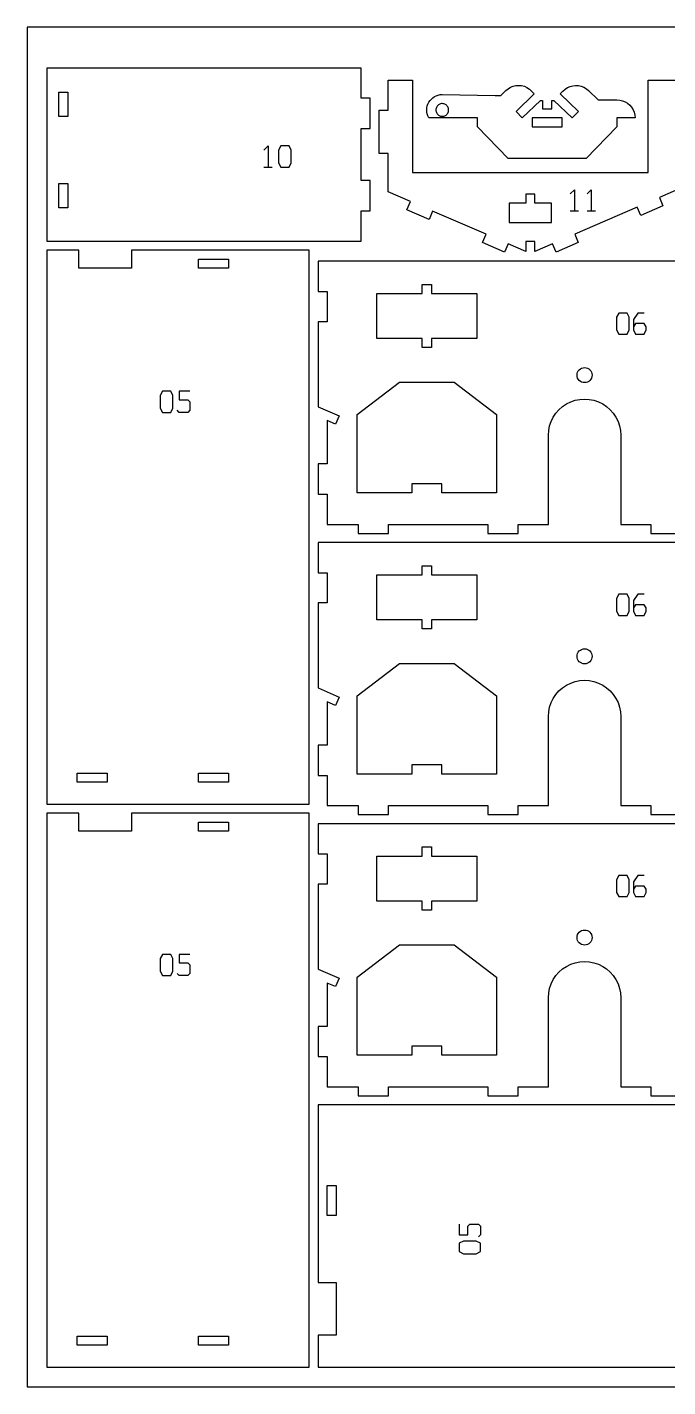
# Model space of a CAD drawing. Header units: millimetres. Extents: x 0 to 450, y 0 to 450.
# Drawn here: x 0 to 212, y 0 to 450 of the extents above; entities that cross this region are included whole.
import ezdxf

# ---------------------------------------------------------------- set-up
doc = ezdxf.new("R2010")
doc.units = ezdxf.units.MM
for name, color, linetype in [('CUT', 1, 'Continuous'), ('ENGRAVE', 5, 'Continuous'), ('SHEET', 8, 'Continuous')]:
    doc.layers.add(name, color=color, linetype=linetype)

msp = doc.modelspace()

# ---------------------------------------------------------------- linework, layer by layer
at = {"layer": 'CUT'}
for p, q in [((6.5, 436.47), (6.5, 379.22)), ((110.5, 436.47), (6.5, 436.47)), ((110.5, 426.46), (110.5, 436.47)), ((119.51, 422.5), (119.51, 432.5)), ((119.51, 432.5), (127.48, 432.5)), ((127.48, 432.5), (127.48, 401.92)), ((205.47, 401.92), (205.47, 432.5)), ((205.47, 432.5), (216.56, 432.5)), ((10.45, 420.46), (10.45, 428.47)), ((10.45, 428.47), (13.45, 428.47)), ((13.45, 428.47), (13.45, 420.46)), ((135.41, 427.32), (136.05, 427.54)), ((136.05, 427.54), (136.7, 427.67)), ((136.7, 427.67), (137.37, 427.71)), ((137.37, 427.71), (154.92, 427.44)), ((156.77, 427.44), (158.42, 429.03)), ((158.42, 429.03), (159.14, 429.63)), ((159.14, 429.63), (159.95, 430.11)), ((159.95, 430.11), (160.83, 430.45)), ((160.83, 430.45), (161.75, 430.66)), ((161.75, 430.66), (162.69, 430.71)), ((167.81, 427.95), (161.79, 422.14)), ((162.69, 430.71), (163.63, 430.68)), ((163.63, 430.68), (164.54, 430.43)), ((164.54, 430.43), (165.4, 430.01)), ((165.4, 430.01), (166.2, 429.51)), ((166.2, 429.51), (166.9, 428.88)), ((166.9, 428.88), (167.81, 427.95)), ((176.4, 427.95), (177.31, 428.88)), ((182.42, 422.14), (176.4, 427.95)), ((177.31, 428.88), (178.01, 429.51)), ((178.01, 429.51), (178.81, 430.01)), ((178.81, 430.01), (179.67, 430.39)), ((179.67, 430.39), (180.58, 430.62)), ((180.58, 430.62), (181.52, 430.71)), ((181.52, 430.71), (182.46, 430.71)), ((182.46, 430.71), (183.38, 430.45)), ((183.38, 430.45), (184.26, 430.11)), ((184.26, 430.11), (185.07, 429.63)), ((185.07, 429.63), (185.79, 429.03)), ((185.79, 429.03), (188.95, 425.98)), ((113.51, 426.46), (110.5, 426.46)), ((113.51, 416.46), (113.51, 426.46)), ((132.26, 422.6), (132.3, 423.27)), ((132.3, 423.27), (132.43, 423.92)), ((132.43, 423.92), (132.65, 424.55)), ((132.65, 424.55), (132.94, 425.15)), ((132.94, 425.15), (133.32, 425.71)), ((133.32, 425.71), (133.76, 426.21)), ((133.76, 426.21), (134.26, 426.65)), ((134.26, 426.65), (134.82, 427.03)), ((134.82, 427.03), (135.41, 427.32)), ((135.34, 423.14), (135.28, 422.87)), ((135.43, 423.4), (135.34, 423.14)), ((135.55, 423.65), (135.43, 423.4)), ((135.7, 423.88), (135.55, 423.65)), ((135.88, 424.09), (135.7, 423.88)), ((136.09, 424.27), (135.88, 424.09)), ((136.32, 424.42), (136.09, 424.27)), ((136.57, 424.54), (136.32, 424.42)), ((136.83, 424.63), (136.57, 424.54)), ((137.1, 424.7), (136.83, 424.63)), ((137.37, 424.7), (137.1, 424.7)), ((137.64, 424.68), (137.37, 424.7)), ((137.91, 424.63), (137.64, 424.68)), ((138.18, 424.54), (137.91, 424.63)), ((138.42, 424.42), (138.18, 424.54)), ((138.65, 424.27), (138.42, 424.42)), ((138.86, 424.09), (138.65, 424.27)), ((139.04, 423.88), (138.86, 424.09)), ((139.19, 423.65), (139.04, 423.88)), ((139.31, 423.4), (139.19, 423.65)), ((139.4, 423.14), (139.31, 423.4)), ((139.46, 422.87), (139.4, 423.14)), ((154.92, 427.44), (156.77, 427.44)), ((163.87, 419.98), (169.89, 425.79)), ((169.89, 425.79), (170.6, 425.79)), ((170.6, 425.79), (170.6, 422.98)), ((173.61, 422.98), (173.61, 425.79)), ((173.61, 425.79), (174.32, 425.79)), ((174.32, 425.79), (180.34, 419.98)), ((188.95, 425.98), (195.17, 425.98)), ((195.17, 425.98), (196.1, 425.9)), ((196.1, 425.9), (197.02, 425.68)), ((197.02, 425.68), (197.89, 425.32)), ((197.89, 425.32), (198.69, 424.83)), ((198.69, 424.83), (199.41, 424.22)), ((199.41, 424.22), (200.02, 423.5)), ((200.02, 423.5), (200.51, 422.7)), ((13.45, 420.46), (10.45, 420.46)), ((116.51, 408.15), (116.51, 422.5)), ((116.51, 422.5), (119.51, 422.5)), ((132.3, 421.93), (132.26, 422.6)), ((132.43, 421.28), (132.3, 421.93)), ((132.65, 420.64), (132.43, 421.28)), ((132.94, 419.98), (132.65, 420.64)), ((132.99, 419.98), (132.94, 419.98)), ((149.05, 419.98), (132.99, 419.98)), ((135.28, 422.87), (135.27, 422.6)), ((135.27, 422.6), (135.28, 422.32)), ((135.28, 422.32), (135.34, 422.05)), ((135.34, 422.05), (135.43, 421.79)), ((135.43, 421.79), (135.55, 421.55)), ((135.55, 421.55), (135.7, 421.32)), ((135.7, 421.32), (135.88, 421.11)), ((135.88, 421.11), (136.09, 420.93)), ((136.09, 420.93), (136.32, 420.78)), ((136.32, 420.78), (136.57, 420.66)), ((136.57, 420.66), (136.83, 420.57)), ((136.83, 420.57), (137.1, 420.51)), ((137.1, 420.51), (137.37, 420.5)), ((137.37, 420.5), (137.64, 420.5)), ((137.64, 420.5), (137.91, 420.55)), ((137.91, 420.55), (138.18, 420.66)), ((138.18, 420.66), (138.42, 420.78)), ((138.42, 420.78), (138.65, 420.93)), ((138.65, 420.93), (138.86, 421.11)), ((138.86, 421.11), (139.04, 421.32)), ((139.04, 421.32), (139.19, 421.55)), ((139.19, 421.55), (139.31, 421.79)), ((139.31, 421.79), (139.4, 422.05)), ((139.4, 422.05), (139.46, 422.32)), ((139.47, 422.6), (139.46, 422.87)), ((139.46, 422.32), (139.47, 422.6)), ((149.05, 416.98), (149.05, 419.98)), ((161.79, 422.14), (163.87, 419.98)), ((167.1, 419.98), (167.1, 416.98)), ((177.11, 419.98), (167.1, 419.98)), ((170.6, 422.98), (173.61, 422.98)), ((177.11, 416.98), (177.11, 419.98)), ((180.34, 419.98), (182.42, 422.14)), ((195.17, 419.98), (195.17, 416.98)), ((201.17, 419.98), (195.17, 419.98)), ((200.51, 422.7), (200.87, 421.83)), ((200.87, 421.83), (201.09, 420.92)), ((201.09, 420.92), (201.17, 419.98)), ((110.5, 399.22), (110.5, 416.46)), ((110.5, 416.46), (113.51, 416.46)), ((159.16, 406.5), (149.05, 416.98)), ((167.1, 416.98), (177.11, 416.98)), ((195.17, 416.98), (185.05, 406.5)), ((119.51, 408.15), (116.51, 408.15)), ((119.51, 395.53), (119.51, 408.15)), ((185.05, 406.5), (159.16, 406.5)), ((127.48, 401.92), (205.47, 401.92)), ((10.45, 390.22), (10.45, 398.22)), ((10.45, 398.22), (13.45, 398.22)), ((13.45, 398.22), (13.45, 390.22)), ((113.51, 399.22), (110.5, 399.22)), ((113.51, 389.22), (113.51, 399.22)), ((216.56, 396.84), (209.22, 393.65)), ((126.84, 392.34), (119.51, 395.53)), ((125.65, 389.59), (126.84, 392.34)), ((159.53, 391.78), (159.53, 385.35)), ((165.03, 391.78), (159.53, 391.78)), ((165.03, 394.78), (165.03, 391.78)), ((168.03, 394.78), (165.03, 394.78)), ((168.03, 391.78), (168.03, 394.78)), ((173.53, 391.78), (168.03, 391.78)), ((173.53, 385.35), (173.53, 391.78)), ((209.22, 393.65), (210.42, 390.9)), ((13.45, 390.22), (10.45, 390.22)), ((110.5, 379.22), (110.5, 389.22)), ((110.5, 389.22), (113.51, 389.22)), ((132.99, 386.4), (125.65, 389.59)), ((134.18, 389.15), (132.99, 386.4)), ((151.86, 381.47), (134.18, 389.15)), ((201.88, 390.46), (181.21, 381.47)), ((203.08, 387.71), (201.88, 390.46)), ((210.42, 390.9), (203.08, 387.71)), ((159.53, 385.35), (173.53, 385.35)), ((6.5, 379.22), (110.5, 379.22)), ((150.66, 378.72), (151.86, 381.47)), ((158, 375.53), (150.66, 378.72)), ((159.19, 378.28), (158, 375.53)), ((165.03, 375.74), (159.19, 378.28)), ((165.03, 379.09), (165.03, 375.74)), ((168.03, 379.09), (165.03, 379.09)), ((168.03, 375.74), (168.03, 379.09)), ((173.87, 378.28), (168.03, 375.74)), ((175.07, 375.53), (173.87, 378.28)), ((182.4, 378.72), (175.07, 375.53)), ((181.21, 381.47), (182.4, 378.72)), ((6.5, 376.22), (6.5, 192.86)), ((17.08, 376.22), (6.5, 376.22)), ((17.08, 370.22), (17.08, 376.22)), ((34.57, 376.22), (34.57, 370.22)), ((93.29, 376.22), (34.57, 376.22)), ((93.29, 192.86), (93.29, 376.22)), ((34.57, 370.22), (17.08, 370.22)), ((56.67, 370.22), (56.67, 373.22)), ((56.67, 373.22), (66.67, 373.22)), ((66.67, 370.22), (56.67, 370.22)), ((66.67, 373.22), (66.67, 370.22)), ((96.29, 372.53), (96.29, 362.53)), ((269.41, 372.53), (96.29, 372.53)), ((130.77, 361.82), (130.77, 364.82)), ((130.77, 364.82), (133.77, 364.82)), ((133.77, 364.82), (133.77, 361.82)), ((96.29, 362.53), (99.29, 362.53)), ((99.29, 362.53), (99.29, 352.52)), ((115.77, 346.95), (115.77, 361.82)), ((115.77, 361.82), (130.77, 361.82)), ((133.77, 361.82), (148.77, 361.82)), ((148.77, 361.82), (148.77, 346.95)), ((96.29, 352.52), (96.29, 324.39)), ((99.29, 352.52), (96.29, 352.52)), ((130.77, 346.95), (115.77, 346.95)), ((130.77, 343.95), (130.77, 346.95)), ((133.77, 346.95), (133.77, 343.95)), ((148.77, 346.95), (133.77, 346.95)), ((133.77, 343.95), (130.77, 343.95)), ((109.21, 321.79), (123.25, 332.47)), ((123.25, 332.47), (141.28, 332.47)), ((141.28, 332.47), (155.33, 321.79)), ((96.29, 324.39), (103.26, 321.35)), ((176.01, 323.41), (177.19, 324.44)), ((177.19, 324.44), (178.49, 325.31)), ((178.49, 325.31), (179.9, 326.01)), ((179.9, 326.01), (181.38, 326.51)), ((181.38, 326.51), (182.92, 326.82)), ((182.92, 326.82), (184.48, 326.92)), ((184.48, 326.92), (186.04, 326.82)), ((186.04, 326.82), (187.58, 326.51)), ((187.58, 326.51), (189.06, 326.01)), ((189.06, 326.01), (190.47, 325.31)), ((190.47, 325.31), (191.77, 324.44)), ((191.77, 324.44), (192.95, 323.41)), ((99.29, 319.81), (99.29, 305.45)), ((102.07, 318.6), (99.29, 319.81)), ((103.26, 321.35), (102.07, 318.6)), ((109.21, 295.9), (109.21, 321.79)), ((155.33, 321.79), (155.33, 295.9)), ((172.91, 318.04), (173.42, 319.53)), ((173.42, 319.53), (174.11, 320.93)), ((174.11, 320.93), (174.98, 322.23)), ((174.98, 322.23), (176.01, 323.41)), ((192.95, 323.41), (193.98, 322.23)), ((193.98, 322.23), (194.85, 320.93)), ((194.85, 320.93), (195.54, 319.53)), ((195.54, 319.53), (196.05, 318.04)), ((172.5, 314.94), (172.61, 316.51)), ((172.61, 316.51), (172.91, 318.04)), ((196.05, 318.04), (196.35, 316.51)), ((196.35, 316.51), (196.46, 314.94)), ((172.5, 285.45), (172.5, 314.94)), ((196.46, 314.94), (196.46, 285.45)), ((96.29, 305.45), (96.29, 295.45)), ((99.29, 305.45), (96.29, 305.45)), ((127.27, 298.9), (127.27, 295.9)), ((137.27, 298.9), (127.27, 298.9)), ((137.27, 295.9), (137.27, 298.9)), ((96.29, 295.45), (99.29, 295.45)), ((99.29, 295.45), (99.29, 285.45)), ((127.27, 295.9), (109.21, 295.9)), ((155.33, 295.9), (137.27, 295.9)), ((99.29, 285.45), (109.55, 285.45)), ((109.55, 285.45), (109.55, 282.45)), ((119.56, 282.45), (119.56, 285.45)), ((119.56, 285.45), (152.5, 285.45)), ((152.5, 285.45), (152.5, 282.45)), ((162.5, 282.45), (162.5, 285.45)), ((162.5, 285.45), (172.5, 285.45)), ((196.46, 285.45), (206.46, 285.45)), ((206.46, 285.45), (206.46, 282.45)), ((96.29, 279.45), (96.29, 269.45)), ((269.41, 279.45), (96.29, 279.45)), ((109.55, 282.45), (119.56, 282.45)), ((152.5, 282.45), (162.5, 282.45)), ((206.46, 282.45), (216.46, 282.45)), ((130.77, 268.74), (130.77, 271.75)), ((130.77, 271.75), (133.77, 271.75)), ((133.77, 271.75), (133.77, 268.74)), ((96.29, 269.45), (99.29, 269.45)), ((99.29, 269.45), (99.29, 259.44)), ((115.77, 253.87), (115.77, 268.74)), ((115.77, 268.74), (130.77, 268.74)), ((133.77, 268.74), (148.77, 268.74)), ((148.77, 268.74), (148.77, 253.87)), ((96.29, 259.44), (96.29, 231.31)), ((99.29, 259.44), (96.29, 259.44)), ((130.77, 253.87), (115.77, 253.87)), ((130.77, 250.87), (130.77, 253.87)), ((133.77, 253.87), (133.77, 250.87)), ((148.77, 253.87), (133.77, 253.87)), ((133.77, 250.87), (130.77, 250.87)), ((109.21, 228.71), (123.25, 239.39)), ((123.25, 239.39), (141.28, 239.39)), ((141.28, 239.39), (155.33, 228.71)), ((96.29, 231.31), (103.26, 228.28)), ((174.98, 229.15), (176.01, 230.33)), ((176.01, 230.33), (177.19, 231.36)), ((177.19, 231.36), (178.49, 232.23)), ((178.49, 232.23), (179.9, 232.93)), ((179.9, 232.93), (181.38, 233.43)), ((181.38, 233.43), (182.92, 233.74)), ((182.92, 233.74), (184.48, 233.84)), ((184.48, 233.84), (186.04, 233.74)), ((186.04, 233.74), (187.58, 233.43)), ((187.58, 233.43), (189.06, 232.93)), ((189.06, 232.93), (190.47, 232.23)), ((190.47, 232.23), (191.77, 231.36)), ((191.77, 231.36), (192.95, 230.33)), ((192.95, 230.33), (193.98, 229.15)), ((99.29, 226.73), (99.29, 212.37)), ((102.07, 225.52), (99.29, 226.73)), ((103.26, 228.28), (102.07, 225.52)), ((109.21, 202.82), (109.21, 228.71)), ((155.33, 228.71), (155.33, 202.82)), ((172.91, 224.96), (173.42, 226.45)), ((173.42, 226.45), (174.11, 227.85)), ((174.11, 227.85), (174.98, 229.15)), ((193.98, 229.15), (194.85, 227.85)), ((194.85, 227.85), (195.54, 226.45)), ((195.54, 226.45), (196.05, 224.96)), ((172.5, 221.86), (172.61, 223.43)), ((172.5, 192.37), (172.5, 221.86)), ((172.61, 223.43), (172.91, 224.96)), ((196.05, 224.96), (196.35, 223.43)), ((196.35, 223.43), (196.46, 221.86)), ((196.46, 221.86), (196.46, 192.37)), ((96.29, 212.37), (96.29, 202.37)), ((99.29, 212.37), (96.29, 212.37)), ((16.52, 200.1), (16.52, 203.1)), ((16.52, 203.1), (26.52, 203.1)), ((26.52, 203.1), (26.52, 200.1)), ((56.67, 200.1), (56.67, 203.1)), ((56.67, 203.1), (66.67, 203.1)), ((66.67, 203.1), (66.67, 200.1)), ((127.27, 202.82), (109.21, 202.82)), ((127.27, 205.82), (127.27, 202.82)), ((137.27, 205.82), (127.27, 205.82)), ((137.27, 202.82), (137.27, 205.82)), ((155.33, 202.82), (137.27, 202.82)), ((26.52, 200.1), (16.52, 200.1)), ((66.67, 200.1), (56.67, 200.1)), ((96.29, 202.37), (99.29, 202.37)), ((99.29, 202.37), (99.29, 192.37)), ((6.5, 192.86), (93.29, 192.86)), ((6.5, 189.86), (6.5, 6.5)), ((17.08, 189.86), (6.5, 189.86)), ((17.08, 183.86), (17.08, 189.86)), ((34.57, 189.86), (34.57, 183.86)), ((93.29, 189.86), (34.57, 189.86)), ((93.29, 6.5), (93.29, 189.86)), ((99.29, 192.37), (109.55, 192.37)), ((109.55, 192.37), (109.55, 189.37)), ((109.55, 189.37), (119.56, 189.37)), ((119.56, 189.37), (119.56, 192.37)), ((119.56, 192.37), (152.5, 192.37)), ((152.5, 192.37), (152.5, 189.37)), ((152.5, 189.37), (162.5, 189.37)), ((162.5, 189.37), (162.5, 192.37)), ((162.5, 192.37), (172.5, 192.37)), ((196.46, 192.37), (206.46, 192.37)), ((206.46, 192.37), (206.46, 189.37)), ((206.46, 189.37), (216.46, 189.37)), ((56.67, 183.86), (56.67, 186.86)), ((56.67, 186.86), (66.67, 186.86)), ((66.67, 186.86), (66.67, 183.86)), ((96.29, 186.37), (96.29, 176.37)), ((269.41, 186.37), (96.29, 186.37)), ((34.57, 183.86), (17.08, 183.86)), ((66.67, 183.86), (56.67, 183.86)), ((96.29, 176.37), (99.29, 176.37)), ((99.29, 176.37), (99.29, 166.37)), ((115.77, 160.79), (115.77, 175.67)), ((115.77, 175.67), (130.77, 175.67)), ((130.77, 175.67), (130.77, 178.67)), ((130.77, 178.67), (133.77, 178.67)), ((133.77, 178.67), (133.77, 175.67)), ((133.77, 175.67), (148.77, 175.67)), ((148.77, 175.67), (148.77, 160.79)), ((96.29, 166.37), (96.29, 138.23)), ((99.29, 166.37), (96.29, 166.37)), ((130.77, 160.79), (115.77, 160.79)), ((130.77, 157.79), (130.77, 160.79)), ((133.77, 157.79), (130.77, 157.79)), ((133.77, 160.79), (133.77, 157.79)), ((148.77, 160.79), (133.77, 160.79)), ((109.21, 135.63), (123.25, 146.31)), ((123.25, 146.31), (141.28, 146.31)), ((141.28, 146.31), (155.33, 135.63)), ((178.49, 139.16), (179.9, 139.85)), ((179.9, 139.85), (181.38, 140.35)), ((181.38, 140.35), (182.92, 140.66)), ((182.92, 140.66), (184.48, 140.76)), ((184.48, 140.76), (186.04, 140.66)), ((186.04, 140.66), (187.58, 140.35)), ((187.58, 140.35), (189.06, 139.85)), ((189.06, 139.85), (190.47, 139.16)), ((96.29, 138.23), (103.26, 135.2)), ((103.26, 135.2), (102.07, 132.45)), ((109.21, 109.74), (109.21, 135.63)), ((155.33, 135.63), (155.33, 109.74)), ((174.11, 134.77), (174.98, 136.08)), ((174.98, 136.08), (176.01, 137.25)), ((176.01, 137.25), (177.19, 138.29)), ((177.19, 138.29), (178.49, 139.16)), ((190.47, 139.16), (191.77, 138.29)), ((191.77, 138.29), (192.95, 137.25)), ((192.95, 137.25), (193.98, 136.08)), ((193.98, 136.08), (194.85, 134.77)), ((99.29, 133.65), (99.29, 119.3)), ((102.07, 132.45), (99.29, 133.65)), ((172.61, 130.35), (172.91, 131.88)), ((172.91, 131.88), (173.42, 133.37)), ((173.42, 133.37), (174.11, 134.77)), ((194.85, 134.77), (195.54, 133.37)), ((195.54, 133.37), (196.05, 131.88)), ((196.05, 131.88), (196.35, 130.35)), ((172.5, 128.79), (172.61, 130.35)), ((172.5, 99.29), (172.5, 128.79)), ((196.35, 130.35), (196.46, 128.79)), ((196.46, 128.79), (196.46, 99.29)), ((96.29, 119.3), (96.29, 109.29)), ((99.29, 119.3), (96.29, 119.3)), ((127.27, 112.75), (127.27, 109.74)), ((137.27, 112.75), (127.27, 112.75)), ((137.27, 109.74), (137.27, 112.75)), ((96.29, 109.29), (99.29, 109.29)), ((99.29, 109.29), (99.29, 99.29)), ((127.27, 109.74), (109.21, 109.74)), ((155.33, 109.74), (137.27, 109.74)), ((99.29, 99.29), (109.55, 99.29)), ((109.55, 99.29), (109.55, 96.29)), ((119.56, 96.29), (119.56, 99.29)), ((119.56, 99.29), (152.5, 99.29)), ((152.5, 99.29), (152.5, 96.29)), ((162.5, 96.29), (162.5, 99.29)), ((162.5, 99.29), (172.5, 99.29)), ((196.46, 99.29), (206.46, 99.29)), ((206.46, 99.29), (206.46, 96.29)), ((109.55, 96.29), (119.56, 96.29)), ((152.5, 96.29), (162.5, 96.29)), ((206.46, 96.29), (216.46, 96.29)), ((279.65, 93.29), (96.29, 93.29)), ((96.29, 93.29), (96.29, 34.57)), ((99.29, 66.67), (102.29, 66.67)), ((99.29, 56.67), (99.29, 66.67)), ((102.29, 66.67), (102.29, 56.67)), ((102.29, 56.67), (99.29, 56.67)), ((96.29, 34.57), (102.29, 34.57)), ((102.29, 34.57), (102.29, 17.08)), ((16.52, 13.74), (16.52, 16.74)), ((16.52, 16.74), (26.52, 16.74)), ((26.52, 13.74), (16.52, 13.74)), ((26.52, 16.74), (26.52, 13.74)), ((56.67, 13.74), (56.67, 16.74)), ((56.67, 16.74), (66.67, 16.74)), ((66.67, 13.74), (56.67, 13.74)), ((66.67, 16.74), (66.67, 13.74)), ((102.29, 17.08), (96.29, 17.08)), ((96.29, 17.08), (96.29, 6.5)), ((6.5, 6.5), (93.29, 6.5)), ((96.29, 6.5), (279.65, 6.5))]:
    msp.add_line(p, q, dxfattribs=at)
for centre in [(184.48, 334.85), (184.48, 241.77), (184.48, 148.69)]:
    msp.add_circle(centre, 2.5, dxfattribs=at)
at = {"layer": 'ENGRAVE'}
for p, q in [((78.3, 409.32), (79.7, 410.72)), ((79.7, 410.72), (79.7, 403.72)), ((83.9, 410.72), (83.2, 409.32)), ((86.7, 410.72), (83.9, 410.72)), ((87.4, 409.32), (86.7, 410.72)), ((83.2, 409.32), (83.2, 405.12)), ((83.2, 405.12), (83.9, 403.72)), ((86.7, 403.72), (87.4, 405.12)), ((87.4, 405.12), (87.4, 409.32)), ((78.3, 403.72), (81.1, 403.72)), ((83.9, 403.72), (86.7, 403.72)), ((179.71, 394.82), (181.11, 396.22)), ((181.11, 396.22), (181.11, 389.22)), ((185.31, 394.82), (186.71, 396.22)), ((186.71, 396.22), (186.71, 389.22)), ((179.71, 389.22), (182.51, 389.22)), ((185.31, 389.22), (188.11, 389.22)), ((195.76, 355.4), (195.06, 354)), ((195.06, 354), (195.06, 349.8)), ((198.56, 355.4), (195.76, 355.4)), ((199.26, 354), (198.56, 355.4)), ((199.26, 349.8), (199.26, 354)), ((202.06, 355.4), (200.66, 353.3)), ((200.66, 353.3), (200.66, 349.8)), ((201.36, 351.9), (200.66, 350.85)), ((204.16, 351.9), (201.36, 351.9)), ((204.16, 355.4), (202.06, 355.4)), ((204.86, 350.85), (204.16, 351.9)), ((195.06, 349.8), (195.76, 348.4)), ((195.76, 348.4), (198.56, 348.4)), ((198.56, 348.4), (199.26, 349.8)), ((200.66, 349.8), (201.36, 348.4)), ((201.36, 348.4), (204.16, 348.4)), ((204.16, 348.4), (204.86, 349.8)), ((204.86, 349.8), (204.86, 350.85)), ((44.75, 329.49), (44.05, 328.09)), ((47.55, 329.49), (44.75, 329.49)), ((48.25, 328.09), (47.55, 329.49)), ((53.85, 329.49), (50.35, 329.49)), ((50.35, 329.49), (50.35, 326.69)), ((44.05, 328.09), (44.05, 323.89)), ((48.25, 323.89), (48.25, 328.09)), ((50.35, 326.69), (53.15, 326.69)), ((53.15, 326.69), (53.85, 325.99)), ((53.85, 325.99), (53.85, 323.19)), ((44.05, 323.89), (44.75, 322.49)), ((44.75, 322.49), (47.55, 322.49)), ((47.55, 322.49), (48.25, 323.89)), ((50.35, 322.49), (49.65, 323.19)), ((53.15, 322.49), (50.35, 322.49)), ((53.85, 323.19), (53.15, 322.49)), ((195.76, 262.32), (195.06, 260.92)), ((198.56, 262.32), (195.76, 262.32)), ((199.26, 260.92), (198.56, 262.32)), ((202.06, 262.32), (200.66, 260.22)), ((204.16, 262.32), (202.06, 262.32)), ((195.06, 260.92), (195.06, 256.72)), ((195.06, 256.72), (195.76, 255.32)), ((198.56, 255.32), (199.26, 256.72)), ((199.26, 256.72), (199.26, 260.92)), ((200.66, 260.22), (200.66, 256.72)), ((201.36, 258.82), (200.66, 257.77)), ((200.66, 256.72), (201.36, 255.32)), ((204.16, 258.82), (201.36, 258.82)), ((204.86, 257.77), (204.16, 258.82)), ((204.16, 255.32), (204.86, 256.72)), ((204.86, 256.72), (204.86, 257.77)), ((195.76, 255.32), (198.56, 255.32)), ((201.36, 255.32), (204.16, 255.32)), ((195.76, 169.24), (195.06, 167.84)), ((195.06, 167.84), (195.06, 163.64)), ((198.56, 169.24), (195.76, 169.24)), ((199.26, 167.84), (198.56, 169.24)), ((199.26, 163.64), (199.26, 167.84)), ((202.06, 169.24), (200.66, 167.14)), ((200.66, 167.14), (200.66, 163.64)), ((204.16, 169.24), (202.06, 169.24)), ((195.06, 163.64), (195.76, 162.24)), ((195.76, 162.24), (198.56, 162.24)), ((198.56, 162.24), (199.26, 163.64)), ((201.36, 165.74), (200.66, 164.69)), ((200.66, 163.64), (201.36, 162.24)), ((204.16, 165.74), (201.36, 165.74)), ((201.36, 162.24), (204.16, 162.24)), ((204.86, 164.69), (204.16, 165.74)), ((204.16, 162.24), (204.86, 163.64)), ((204.86, 163.64), (204.86, 164.69)), ((44.75, 143.13), (44.05, 141.73)), ((44.05, 141.73), (44.05, 137.53)), ((47.55, 143.13), (44.75, 143.13)), ((48.25, 141.73), (47.55, 143.13)), ((48.25, 137.53), (48.25, 141.73)), ((53.85, 143.13), (50.35, 143.13)), ((50.35, 143.13), (50.35, 140.33)), ((50.35, 140.33), (53.15, 140.33)), ((53.15, 140.33), (53.85, 139.63)), ((53.85, 139.63), (53.85, 136.83)), ((44.05, 137.53), (44.75, 136.13)), ((44.75, 136.13), (47.55, 136.13)), ((47.55, 136.13), (48.25, 137.53)), ((50.35, 136.13), (49.65, 136.83)), ((53.15, 136.13), (50.35, 136.13)), ((53.85, 136.83), (53.15, 136.13)), ((143.02, 53.85), (143.02, 50.35)), ((143.02, 50.35), (145.82, 50.35)), ((145.82, 53.15), (146.52, 53.85)), ((145.82, 50.35), (145.82, 53.15)), ((146.52, 53.85), (149.32, 53.85)), ((149.32, 53.85), (150.02, 53.15)), ((150.02, 50.35), (149.32, 49.65)), ((150.02, 53.15), (150.02, 50.35)), ((144.42, 48.25), (143.02, 47.55)), ((143.02, 47.55), (143.02, 44.75)), ((148.62, 48.25), (144.42, 48.25)), ((150.02, 47.55), (148.62, 48.25)), ((150.02, 44.75), (150.02, 47.55)), ((143.02, 44.75), (144.42, 44.05)), ((144.42, 44.05), (148.62, 44.05)), ((148.62, 44.05), (150.02, 44.75))]:
    msp.add_line(p, q, dxfattribs=at)
at = {"layer": 'SHEET'}
for p, q in [((450, 450), (0, 450)), ((0, 450), (0, 0)), ((0, 0), (450, 0))]:
    msp.add_line(p, q, dxfattribs=at)

doc.saveas('drawing.dxf')
